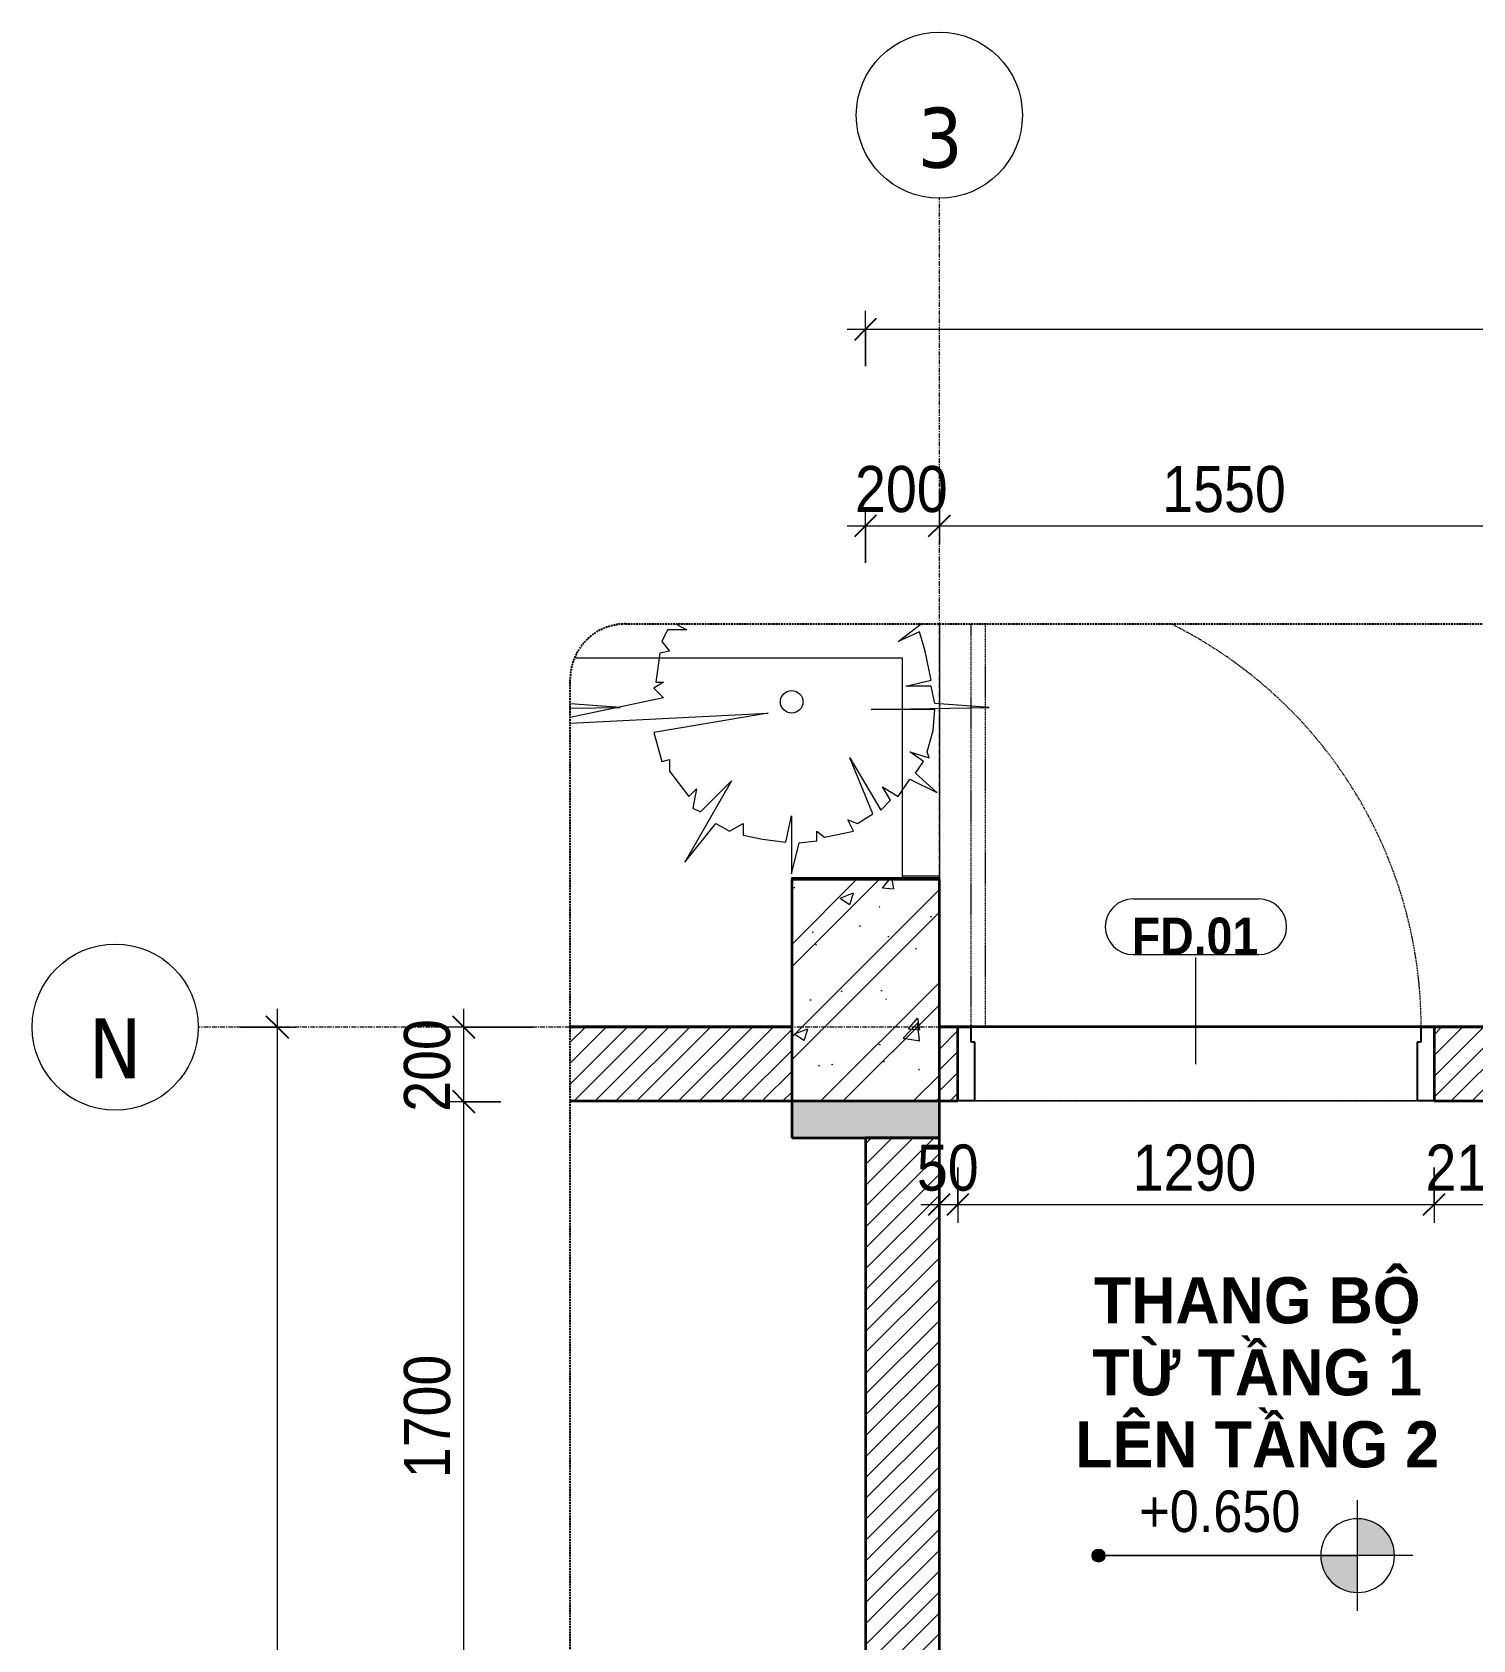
# Model space of a CAD drawing. Header units: millimetres. Extents: x 39389 to 101854, y -4225 to 80933.
# Drawn here: x 49013 to 52915, y 76577 to 80933 of the extents above; entities that cross this region are included whole.
import ezdxf

# ---------------------------------------------------------------- set-up
doc = ezdxf.new("R2010")
doc.units = ezdxf.units.MM
for name, pattern in [('Dash - Tight', [4.5, 3, -1.5]), ('Grid Line', [22.225, 12.7, -3.175, 3.175, -3.175]), ('Hidden', [7.14375, 4.7625, -2.38125]), ('Overhead', [3.96875, 2.38125, -1.5875])]:
    doc.linetypes.add(name, pattern=pattern)
for name, color, linetype, lineweight in [('0-2', 250, 'Continuous', 5), ('A-ANNO-DIMS', 211, 'Continuous', 9), ('A-ANNO-DIMS-50', 211, 'Continuous', 9), ('A-DETL-GENF-1', 92, 'Dash - Tight', 18), ('A-DETL-GENF-2', 254, 'Continuous', 18), ('A-DETL-GENF-3', 92, 'Hidden', 25), ('A-DETL-MEDM', 33, 'Continuous', 35), ('A-DOOR', 31, 'Continuous', 18), ('A-DOOR-FRAM', 31, 'Continuous', 25), ('A-DOOR-IDEN', 31, 'Continuous', 9), ('A-FLOR', 192, 'Continuous', 18), ('A-WALL', 113, 'Continuous', 18), ('A-WALL-1', 113, 'Continuous', 35), ('A-WALL-PATT-1', 111, 'Continuous', 18), ('G-ANNO-DIMS', 111, 'Continuous', 9), ('G-ANNO-TEXT-1', 7, 'Continuous', 9), ('G-IMPT', 8, 'Continuous', 18), ('G-IMPT-1', 8, 'Continuous', 25), ('L-PLNT', 71, 'Continuous', 18), ('M-EQPM', 50, 'Continuous', 18), ('S-COLS-1', 9, 'Continuous', 5), ('S-COLS-2', 7, 'Continuous', 35), ('S-GRID-1', 1, 'Grid Line', 9), ('S-GRID-IDEN', 1, 'Continuous', 9), ('S-STRS-MBND', 31, 'Overhead', 18)]:
    doc.layers.add(name, color=color, linetype=linetype, lineweight=lineweight)
doc.styles.add('Arial_5', font='arial.ttf', dxfattribs={"width": 0.9, "height": 112.5})
doc.styles.add('Arial_B', font='arialbd.ttf', dxfattribs={"width": 0.9, "height": 100})
doc.styles.add('Arial_B_1', font='arialbd.ttf', dxfattribs={"width": 0.95, "height": 125})
doc.styles.add('Tahoma_B', font='tahomabd.ttf', dxfattribs={"height": 162.5})
doc.styles.add('UTM Avo', font='', dxfattribs={"width": 0.9, "height": 125})
doc.styles.get('UTM Avo').set_extended_font_data('UTM Avo')
doc.dimstyles.new('1_Dim_chi_tiet_2_5', dxfattribs={"dimscale": 304.8, "dimtxt": 124.912619, "dimasz": 0.19685, "dimexe": 0.164042, "dimexo": 0.0625, "dimgap": 0.016404, "dimtad": 1, "dimdec": 0, "dimrnd": 5, "dimzin": 0, "dimdsep": 46, "dimtxsty": 'UTM Avo', "dimblk1": 'OBLIQUE', "dimblk2": 'OBLIQUE', "dimsah": 1, "dimcen": 0.09, "dimdle": 0.164042, "dimazin": 0, "dimtfac": 1, "dimtdec": 4, "dimtix": 1, "dimtmove": 0, "dimatfit": 3, "dimfxl": 0.328084, "dimfxlon": 1, "dimtvp": 1, "dimtolj": 1, "dimtzin": 0, "dimarcsym": 2})
pattern_1 = [(45, (8817.855, 0), (-28.284271, 28.284271), [])]

# ---------------------------------------------------------------- blocks, each defined once
blk = doc.blocks.new('NCV_TKTC_KET CAU_rvt-2-TKCS_THANG BỘ TB1 - MẶT BẰNG TẦNG 1')
at = {"layer": 'S-COLS-1'}
blk.add_hatch(color=256, dxfattribs=at).paths.add_polyline_path([(42652.6, 77936.9), (42652.6, 78036.9), (42252.6, 78036.9), (42252.6, 77936.9)])
at = {"layer": 'S-COLS-2'}
for p, q in [((42252.6, 78036.9), (42252.6, 77936.9)), ((42652.6, 77936.9), (42652.6, 78036.9)), ((42252.6, 77936.9), (42652.6, 77936.9))]:
    blk.add_line(p, q, dxfattribs=at)
blk = doc.blocks.new('FD_01 - FD_01-1200x2200mm-1787918-TKCS_THANG BỘ TB1 - MẶT BẰNG TẦNG 1')
at = {"layer": 'A-DETL-GENF-1'}
for p, q in [((610, -100), (570, -100)), ((570, -100), (570, -1192.6)), ((610, -1192.6), (610, -100))]:
    blk.add_line(p, q, dxfattribs=at)
blk.add_arc((610, -100), 1220, 180, 243.6476, dxfattribs=at)
at = {"layer": 'A-DOOR-FRAM'}
for p, q in [((-645, 100), (-600, 100)), ((-600, 100), (-600, -60)), ((600, 100), (645, 100)), ((600, -60), (600, 100)), ((-600, -60), (-610, -60)), ((-610, -60), (-610, -100)), ((610, -60), (600, -60)), ((610, -100), (610, -60)), ((-610, -100), (-645, -100)), ((645, -100), (610, -100))]:
    blk.add_line(p, q, dxfattribs=at)
blk = doc.blocks.new('TKTC_XREF_251221_MB TANG 1 - TKTC_XREF_260130_MB TANG 1_dwg-4202109-TKCS_THANG BỘ TB1 - MẶT BẰNG TẦNG 1')
at = {"layer": 'G-IMPT-1'}
blk.add_line((-160899.1, -323108.1), (-161499, -323108.1), dxfattribs=at)
at = {"layer": 'G-IMPT-1', "flags": 128}
blk.add_lwpolyline([(-157199.1, -323108.1), (-160499, -323108.1), (-160499, -322706.4), (-160899, -322706.4), (-160899, -322709.7)], dxfattribs=at)
blk = doc.blocks.new('TKTC_XREF_251221_MB TANG 1 - TKTC_XREF_251221_MB TANG 1-2038492-TKCS_THANG BỘ TB1 - MẶT BẰNG TẦNG 1')
blk.add_blockref('TKTC_XREF_251221_MB TANG 1 - TKTC_XREF_260130_MB TANG 1_dwg-4202109-TKCS_THANG BỘ TB1 - MẶT BẰNG TẦNG 1', (169499.1, 384109.7))
blk = doc.blocks.new('CAY MAI VAN PHUC - CAY DUC SOC_dwg-V5-TKCS_THANG BỘ TB1 - MẶT BẰNG TẦNG 1')
at = {"layer": 'G-IMPT', "flags": 128}
blk.add_lwpolyline([(506.8, -21.7), (677.9, -18.8), (506.8, -6.6)], dxfattribs=at)
blk = doc.blocks.new('CAY MAI VAN PHUC - CAY BONG TRANG-2256081-TKCS_THANG BỘ TB1 - MẶT BẰNG TẦNG 1')
at = {"xscale": 0.7894736842105263, "yscale": 0.7894736842105263, "zscale": 0.7894736842105263}
blk.add_blockref('CAY MAI VAN PHUC - CAY DUC SOC_dwg-V5-TKCS_THANG BỘ TB1 - MẶT BẰNG TẦNG 1', (0, 0), dxfattribs=at)
blk = doc.blocks.new('CAY MAI VAN PHUC - CAY DUC SOC_dwg-V6-TKCS_THANG BỘ TB1 - MẶT BẰNG TẦNG 1')
at = {"layer": 'G-IMPT', "flags": 128}
for points in [[(-398.7, 267.6), (-359.6, 246.9), (-426.1, 246.9), (-446, 207.1), (-419.4, 173.8), (-452.7, 167.2), (-466, 67.5), (-439.4, 67.5), (-472.6, 47.6), (-439.4, 14.4), (-759.9, -53.6)], [(-759.9, -72.7), (-80.3, -38.8), (-472.6, -105.2), (-446, -204.9), (-419.4, -198.2), (-419.4, -238.1), (-352.9, -324.5), (-326.3, -297.9), (-339.6, -364.4), (-313, -377.6), (-206.6, -271.3), (-366.2, -550.4), (-259.8, -417.5), (-213.3, -444.1), (-166.7, -417.5), (-166.7, -457.4), (-100.2, -470.7), (-19.9, -481.4), (-0.5, -390.9), (-0.5, -590.3), (26.2, -484), (86, -477.3), (86, -444.1), (112.6, -464), (212.4, -444.1), (192.4, -404.2), (225.7, -417.5), (278.9, -384.3), (199.1, -191.6), (305.5, -371), (338.7, -337.8), (312.1, -291.3), (365.3, -324.5), (405.2, -264.7), (498.3, -311.2), (425.2, -244.8), (451.8, -204.9), (405.2, -171.7), (471.7, -191.6), (465.1, -171.7), (485, -98.6), (491.7, -25.5), (272.2, -25.5), (677.9, -18.8), (491.7, -5.6), (478.4, 54.2), (391.9, 54.2), (478.4, 74.2), (458.4, 173.8), (438.5, 240.3), (365.3, 207.1), (444.1, 267.6)], [(413.2, 267.6), (411.9, 266.9), (411.3, 267.6)]]:
    blk.add_lwpolyline(points, dxfattribs=at)
at = {"layer": 'G-IMPT'}
blk.add_circle((0, 0), 38.6, dxfattribs=at)
blk = doc.blocks.new('CAY MAI VAN PHUC - CAY BONG TRANG-V7-TKCS_THANG BỘ TB1 - MẶT BẰNG TẦNG 1')
at = {"xscale": 0.7894736842105263, "yscale": 0.7894736842105263, "zscale": 0.7894736842105263}
blk.add_blockref('CAY MAI VAN PHUC - CAY DUC SOC_dwg-V6-TKCS_THANG BỘ TB1 - MẶT BẰNG TẦNG 1', (0, 0), dxfattribs=at)
blk = doc.blocks.new('BORDER VIEW - BORDER VIEW-3754246-TKCS_THANG BỘ TB1 - MẶT BẰNG TẦNG 1')
at = {"layer": 'A-DETL-GENF-3'}
for p, q in [((150, 9792.6), (5189.7, 9792.6)), ((0, 150), (0, 9642.6))]:
    blk.add_line(p, q, dxfattribs=at)
blk.add_arc((150, 9642.6), 150, 90, 180, dxfattribs=at)
blk = doc.blocks.new('Grid - M_Grid Head - Circle-353313-TKCS_THANG BỘ TB1 - MẶT BẰNG TẦNG 1')
at = {"layer": 'S-GRID-IDEN'}
blk.add_circle((0, 0), 4.5, dxfattribs=at)
blk = doc.blocks.new('DIMBLOCK48-TKCS_THANG BỘ TB1 - MẶT BẰNG TẦNG 1')
at = {"layer": 'A-ANNO-DIMS-50'}
for p, q in [((50282.4, 78034.9), (50132.4, 78034.9)), ((50182.4, 76336.9), (50182.4, 78034.9)), ((50182.4, 78034.9), (50282.4, 78034.9)), ((50282.4, 76336.9), (50132.4, 76336.9)), ((50182.4, 76336.9), (50282.4, 76336.9))]:
    blk.add_line(p, q, dxfattribs=at)
at = {"layer": 'A-ANNO-DIMS-50', "lineweight": 25}
for p, q in [((50182.4, 78034.9), (50152.4, 78064.9)), ((50182.4, 78034.9), (50212.4, 78004.9)), ((50182.4, 76336.9), (50152.4, 76366.9)), ((50182.4, 76336.9), (50212.4, 76306.9))]:
    blk.add_line(p, q, dxfattribs=at)
at = {"layer": 'A-ANNO-DIMS-50', "color": 0, "insert": (50020, 77014.7), "char_height": 125, "width": 410.824, "attachment_point": 1, "rotation": 90, "line_spacing_factor": 1.110334, "style": 'UTM Avo'}
blk.add_mtext('1700', dxfattribs=at)
blk = doc.blocks.new('_Oblique')
at = {"color": 0, "linetype": 'ByBlock', "lineweight": -2}
blk.add_line((-0.5, -0.5), (0.5, 0.5), dxfattribs=at)
blk = doc.blocks.new('DIMBLOCK49-TKCS_THANG BỘ TB1 - MẶT BẰNG TẦNG 1')
at = {"layer": 'A-ANNO-DIMS-50'}
for p, q in [((50182.4, 78034.9), (50182.4, 78286.9)), ((50369.8, 78236.9), (50132.4, 78236.9)), ((50182.4, 78236.9), (50369.8, 78236.9)), ((50282.4, 78034.9), (50132.4, 78034.9)), ((50182.4, 78034.9), (50282.4, 78034.9))]:
    blk.add_line(p, q, dxfattribs=at)
at = {"layer": 'A-ANNO-DIMS-50', "lineweight": 25}
for p, q in [((50182.4, 78236.9), (50152.4, 78266.9)), ((50182.4, 78236.9), (50212.4, 78206.9)), ((50182.4, 78034.9), (50152.4, 78064.9)), ((50182.4, 78034.9), (50212.4, 78004.9))]:
    blk.add_line(p, q, dxfattribs=at)
at = {"layer": 'A-ANNO-DIMS-50', "color": 0, "insert": (50020, 78007.5), "char_height": 125, "width": 308.118, "attachment_point": 1, "rotation": 90, "line_spacing_factor": 1.110334, "style": 'UTM Avo'}
blk.add_mtext('200', dxfattribs=at)
blk = doc.blocks.new('DIMBLOCK55-TKCS_THANG BỘ TB1 - MẶT BẰNG TẦNG 1')
at = {"layer": 'A-ANNO-DIMS-50'}
for p, q in [((51470, 77856.5), (51470, 77706.5)), ((51470, 77756.5), (51470, 77856.5)), ((51520.4, 77856.5), (51520.4, 77706.5)), ((51520.4, 77756.5), (51520.4, 77856.5)), ((51420, 77756.5), (51520.4, 77756.5))]:
    blk.add_line(p, q, dxfattribs=at)
at = {"layer": 'A-ANNO-DIMS-50', "lineweight": 25}
for p, q in [((51470, 77756.5), (51500, 77786.5)), ((51520.4, 77756.5), (51550.4, 77786.5)), ((51470, 77756.5), (51440, 77726.5)), ((51520.4, 77756.5), (51490.4, 77726.5))]:
    blk.add_line(p, q, dxfattribs=at)
at = {"layer": 'A-ANNO-DIMS-50', "color": 0, "insert": (51409.6, 77918.9), "char_height": 125, "width": 205.412, "attachment_point": 1, "line_spacing_factor": 1.110334, "style": 'UTM Avo'}
blk.add_mtext('50', dxfattribs=at)
blk = doc.blocks.new('DIMBLOCK56-TKCS_THANG BỘ TB1 - MẶT BẰNG TẦNG 1')
at = {"layer": 'A-ANNO-DIMS-50'}
for p, q in [((51520.4, 77856.5), (51520.4, 77706.5)), ((51520.4, 77756.5), (51520.4, 77856.5)), ((52810.4, 77856.5), (52810.4, 77706.5)), ((52810.4, 77756.5), (52810.4, 77856.5)), ((51520.4, 77756.5), (52810.4, 77756.5))]:
    blk.add_line(p, q, dxfattribs=at)
at = {"layer": 'A-ANNO-DIMS-50', "lineweight": 25}
for p, q in [((51520.4, 77756.5), (51550.4, 77786.5)), ((52810.4, 77756.5), (52840.4, 77786.5)), ((51520.4, 77756.5), (51490.4, 77726.5)), ((52810.4, 77756.5), (52780.4, 77726.5))]:
    blk.add_line(p, q, dxfattribs=at)
at = {"layer": 'A-ANNO-DIMS-50', "color": 0, "insert": (51994.2, 77918.9), "char_height": 125, "width": 410.824, "attachment_point": 1, "line_spacing_factor": 1.110334, "style": 'UTM Avo'}
blk.add_mtext('1290', dxfattribs=at)
blk = doc.blocks.new('DIMBLOCK57-TKCS_THANG BỘ TB1 - MẶT BẰNG TẦNG 1')
at = {"layer": 'A-ANNO-DIMS-50'}
for p, q in [((52810.4, 77856.5), (52810.4, 77706.5)), ((52810.4, 77756.5), (52810.4, 77856.5)), ((53020.4, 77856.5), (53020.4, 77706.5)), ((53020.4, 77756.5), (53020.4, 77856.5)), ((52810.4, 77756.5), (53070.4, 77756.5))]:
    blk.add_line(p, q, dxfattribs=at)
at = {"layer": 'A-ANNO-DIMS-50', "lineweight": 25}
for p, q in [((52810.4, 77756.5), (52840.4, 77786.5)), ((53020.4, 77756.5), (53050.4, 77786.5)), ((52810.4, 77756.5), (52780.4, 77726.5)), ((53020.4, 77756.5), (52990.4, 77726.5))]:
    blk.add_line(p, q, dxfattribs=at)
at = {"layer": 'A-ANNO-DIMS-50', "color": 0, "insert": (52787, 77918.9), "char_height": 125, "width": 308.118, "attachment_point": 1, "line_spacing_factor": 1.110334, "style": 'UTM Avo'}
blk.add_mtext('210', dxfattribs=at)
blk = doc.blocks.new('STN_Door Tag - STN_Door Tag-1788670-TKCS_THANG BỘ TB1 - MẶT BẰNG TẦNG 1')
at = {"layer": 'A-DOOR-IDEN'}
for p, q in [((-3.37, 1.495), (3.431, 1.495)), ((-3.37, -1.524), (3.431, -1.524))]:
    blk.add_line(p, q, dxfattribs=at)
for centre, start, end in [((-3.37, -0.015), 90, 270), ((3.431, -0.015), 270, 90)]:
    blk.add_arc(centre, 1.509, start, end, dxfattribs=at)
blk = doc.blocks.new('Spot Elevations - M_Spot Elevation - Target Filled-350595-TKCS_THANG BỘ TB1 - MẶT BẰNG TẦNG 1')
at = {"layer": 'G-ANNO-DIMS'}
h = blk.add_hatch(color=256, dxfattribs=at)
edge = h.paths.add_edge_path()
edge.add_line((0, 0), (-2, 0))
edge.add_arc((0, 0), 2, 90, 180, ccw=False)
edge.add_line((0, 2), (0, 0))
h = blk.add_hatch(color=256, dxfattribs=at)
edge = h.paths.add_edge_path()
edge.add_line((0, 0), (2, 0))
edge.add_arc((0, 0), 2, 270, 360, ccw=False)
edge.add_line((0, -2), (0, 0))
for p, q in [((0, -3), (0, 3)), ((-3, 0), (14, 0))]:
    blk.add_line(p, q, dxfattribs=at)
blk.add_circle((0, 0), 2, dxfattribs=at)
blk = doc.blocks.new('DIMBLOCK63-TKCS_THANG BỘ TB1 - MẶT BẰNG TẦNG 1')
at = {"layer": 'A-ANNO-DIMS-50'}
for p, q in [((49677.4, 73036.9), (49677.4, 78286.9)), ((49577.4, 78236.9), (49727.4, 78236.9)), ((49677.4, 78236.9), (49577.4, 78236.9)), ((49577.4, 73036.9), (49727.4, 73036.9)), ((49677.4, 73036.9), (49577.4, 73036.9))]:
    blk.add_line(p, q, dxfattribs=at)
at = {"layer": 'A-ANNO-DIMS-50', "lineweight": 25}
for p, q in [((49677.4, 78236.9), (49647.4, 78266.9)), ((49677.4, 78236.9), (49707.4, 78206.9)), ((49677.4, 73036.9), (49647.4, 73066.9)), ((49677.4, 73036.9), (49707.4, 73006.9))]:
    blk.add_line(p, q, dxfattribs=at)
at = {"layer": 'A-ANNO-DIMS-50', "color": 0, "insert": (49515, 75465.7), "char_height": 125, "width": 410.824, "attachment_point": 1, "rotation": 90, "line_spacing_factor": 1.110334, "style": 'UTM Avo'}
blk.add_mtext('5200', dxfattribs=at)
blk = doc.blocks.new('DIMBLOCK75-TKCS_THANG BỘ TB1 - MẶT BẰNG TẦNG 1')
at = {"layer": 'A-ANNO-DIMS-50'}
for p, q in [((51270.4, 80027.9), (51270.4, 80177.9)), ((54970.4, 80027.9), (54970.4, 80177.9)), ((51220.4, 80127.9), (55020.4, 80127.9)), ((51270.4, 80127.9), (51270.4, 80027.9)), ((54970.4, 80127.9), (54970.4, 80027.9))]:
    blk.add_line(p, q, dxfattribs=at)
at = {"layer": 'A-ANNO-DIMS-50', "lineweight": 25}
for p, q in [((51270.4, 80127.9), (51300.4, 80157.9)), ((54970.4, 80127.9), (55000.4, 80157.9)), ((51270.4, 80127.9), (51240.4, 80097.9)), ((54970.4, 80127.9), (54940.4, 80097.9))]:
    blk.add_line(p, q, dxfattribs=at)
at = {"layer": 'A-ANNO-DIMS-50', "color": 0, "insert": (52949.2, 80290.3), "char_height": 125, "width": 410.824, "attachment_point": 1, "line_spacing_factor": 1.110334, "style": 'UTM Avo'}
blk.add_mtext('3700', dxfattribs=at)
blk = doc.blocks.new('DIMBLOCK76-TKCS_THANG BỘ TB1 - MẶT BẰNG TẦNG 1')
at = {"layer": 'A-ANNO-DIMS-50'}
for p, q in [((51470.4, 79695.2), (51470.4, 79545.2)), ((51470.4, 79595.2), (51470.4, 79695.2)), ((51270.4, 79495.2), (51270.4, 79645.2)), ((51220.4, 79595.2), (51470.4, 79595.2)), ((51270.4, 79595.2), (51270.4, 79495.2))]:
    blk.add_line(p, q, dxfattribs=at)
at = {"layer": 'A-ANNO-DIMS-50', "lineweight": 25}
for p, q in [((51270.4, 79595.2), (51240.4, 79565.2)), ((51270.4, 79595.2), (51300.4, 79625.2)), ((51470.4, 79595.2), (51440.4, 79565.2)), ((51470.4, 79595.2), (51500.4, 79625.2))]:
    blk.add_line(p, q, dxfattribs=at)
at = {"layer": 'A-ANNO-DIMS-50', "color": 0, "insert": (51242, 79757.6), "char_height": 125, "width": 308.118, "attachment_point": 1, "line_spacing_factor": 1.110334, "style": 'UTM Avo'}
blk.add_mtext('200', dxfattribs=at)
blk = doc.blocks.new('DIMBLOCK77-TKCS_THANG BỘ TB1 - MẶT BẰNG TẦNG 1')
at = {"layer": 'A-ANNO-DIMS-50'}
for p, q in [((51470.4, 79695.2), (51470.4, 79545.2)), ((51470.4, 79595.2), (51470.4, 79695.2)), ((53020.4, 79495.2), (53020.4, 79645.2)), ((51470.4, 79595.2), (53020.4, 79595.2)), ((53020.4, 79595.2), (53020.4, 79495.2))]:
    blk.add_line(p, q, dxfattribs=at)
at = {"layer": 'A-ANNO-DIMS-50', "lineweight": 25}
for p, q in [((51470.4, 79595.2), (51440.4, 79565.2)), ((51470.4, 79595.2), (51500.4, 79625.2)), ((53020.4, 79595.2), (52990.4, 79565.2)), ((53020.4, 79595.2), (53050.4, 79625.2))]:
    blk.add_line(p, q, dxfattribs=at)
at = {"layer": 'A-ANNO-DIMS-50', "color": 0, "insert": (52074.2, 79757.6), "char_height": 125, "width": 410.824, "attachment_point": 1, "line_spacing_factor": 1.110334, "style": 'UTM Avo'}
blk.add_mtext('1550', dxfattribs=at)

msp = doc.modelspace()

# ---------------------------------------------------------------- hatches: boundary and pattern name
at = {"layer": 'A-DETL-GENF-2'}
h = msp.add_hatch(dxfattribs=at)
h.set_pattern_fill('FP_2', color=256, style=0, pattern_type=2)
h.set_pattern_definition([(50, (8817.85, 0), (364.3679, -31.8783), [38.1, -419.1]), (355, (8817.85, 0), (-70.4859, 382.1133), [30.48, -335.28]), (100.451, (8848.22, -2.66), (293.885, 350.2334), [32.38, -356.18]), (46.184, (8817.85, 101.6), (542.1585, -84.0858), [57.15, -628.65]), (96.636, (8863.03, 94.6), (474.805, 494.8554), [48.57, -534.27]), (351.184, (8817.85, 101.6), (474.8102, 494.85), [45.72, -502.92]), (21, (8868.65, 76.2), (303.2285, -204.5305), [38.1, -419.1]), (326, (8868.65, 76.2), (123.6039, 368.376), [30.48, -335.28]), (71.451, (8893.92, 59.16), (426.8341, 163.8427), [32.38, -356.18]), (37.5, (8817.85, 0), (6.17665, 169.11015), [3.353, -327.863, 3.353, -337.007, -336.55]), (37.5, (8817.85, 0), (6.17665, 169.11015), [-671.576, 3.353, -333.197]), (7.5, (8817.85, 0), (133.63888, 200.3615), [3.353, -190.703, 3.353, -320.243, -128.27]), (7.5, (8817.85, 0), (133.63888, 200.3615), [-517.652, 3.353, -124.917]), (327.5, (8704.57, 0), (271.18182, -11.45836), [3.353, -123.647, 3.353, -392.887, -525.78]), (327.5, (8704.57, 0), (271.18182, -11.45836), [-523.24, 3.353, -522.427]), (317.5, (8653.77, 0), (296.2585, 50.85285), [3.353, -161.747, 3.353, -259.791, -373.38]), (317.5, (8653.77, 0), (296.2585, 50.85285), [-428.244, 3.353, -370.027]), (45, (8817.85, 0), (-125.7236, 125.7236), []), (45, (8817.85, 190.5), (-125.7236, 125.7236), [])])
h.paths.add_polyline_path([(51070.4, 78036.9), (51470.4, 78036.9), (51470.4, 78636.9), (51070.4, 78636.9)])
h.paths.add_polyline_path([(55170.4, 78036.9), (55170.4, 78636.9), (54770.4, 78636.9), (54770.4, 78036.9)])
at = {"layer": 'A-WALL-PATT-1'}
h = msp.add_hatch(dxfattribs=at)
h.set_pattern_fill('FP_1', color=256, style=0, pattern_type=2)
h.set_pattern_definition(pattern_1)
h.paths.add_polyline_path([(51070.4, 78036.9), (51070.4, 78236.9), (50470.5, 78236.9), (50470.5, 78036.9)])
h = msp.add_hatch(dxfattribs=at)
h.set_pattern_fill('FP_1', color=256, style=0, pattern_type=2)
h.set_pattern_definition(pattern_1)
h.paths.add_polyline_path([(54770.4, 78036.9), (54770.4, 78236.9), (54720.4, 78236.9), (54720.4, 78036.9)])
h.paths.add_polyline_path([(53220.4, 78036.9), (53430.4, 78036.9), (53430.4, 78236.9), (53220.4, 78236.9)])
h.paths.add_polyline_path([(51470.4, 78036.9), (51520.4, 78036.9), (51520.4, 78236.9), (51470.4, 78236.9)])
h.paths.add_polyline_path([(53020.4, 78036.9), (53020.4, 78236.9), (52810.4, 78236.9), (52810.4, 78036.9)])
h = msp.add_hatch(dxfattribs=at)
h.set_pattern_fill('FP_1', color=256, style=0, pattern_type=2)
h.set_pattern_definition(pattern_1)
h.paths.add_polyline_path([(51470.4, 74716.9), (51470.4, 77936.9), (51270.4, 77936.9), (51270.4, 74716.9)])
at = {"layer": 'G-ANNO-DIMS'}
h = msp.add_hatch(color=256, dxfattribs=at)
edge = h.paths.add_edge_path()
edge.add_arc((51901.5, 76805), 17.5, 0, 360)

# ---------------------------------------------------------------- linework, layer by layer
at = {"layer": 'A-DETL-MEDM'}
for p, q in [((51470.4, 78636.9), (51070.4, 78636.9)), ((51070.4, 78636.9), (51070.4, 78036.9)), ((51470.4, 78036.9), (51470.4, 78636.9)), ((51070.4, 78036.9), (51470.4, 78036.9))]:
    msp.add_line(p, q, dxfattribs=at)
at = {"layer": 'A-DOOR-IDEN'}
msp.add_line((52165.4, 78136.9), (52165.4, 78425.2), dxfattribs=at)
at = {"layer": 'A-FLOR'}
for p, q in [((51370.4, 78636.9), (51370.4, 78646.9)), ((51470.4, 78646.9), (51470.4, 78636.9))]:
    msp.add_line(p, q, dxfattribs=at)
at = {"layer": 'A-WALL'}
for p, q in [((51470.4, 79329.5), (51470.4, 78646.9)), ((51370.4, 79236.9), (50483.3, 79236.9)), ((51370.4, 78646.9), (51370.4, 79236.9)), ((51370.4, 78646.9), (51470.4, 78646.9)), ((51555.4, 78236.9), (52775.4, 78236.9)), ((52765.4, 78036.9), (51565.4, 78036.9))]:
    msp.add_line(p, q, dxfattribs=at)
at = {"layer": 'A-WALL-1'}
for p, q in [((51070.4, 78236.9), (50470.5, 78236.9)), ((51520.4, 78236.9), (51470.4, 78236.9)), ((51520.4, 78036.9), (51520.4, 78236.9)), ((53020.4, 78236.9), (52810.4, 78236.9)), ((52810.4, 78236.9), (52810.4, 78036.9)), ((50470.5, 78036.9), (51070.4, 78036.9)), ((51470.4, 78036.9), (51520.4, 78036.9)), ((52810.4, 78036.9), (53430.4, 78036.9)), ((51270.4, 77936.9), (51270.4, 75337.4)), ((51470.4, 77936.9), (51270.4, 77936.9)), ((51470.4, 74516.9), (51470.4, 77936.9))]:
    msp.add_line(p, q, dxfattribs=at)
at = {"layer": 'G-ANNO-DIMS'}
for p, q in [((51901.5, 76805), (52100.1, 76805)), ((52100.1, 76805), (52603.3, 76805))]:
    msp.add_line(p, q, dxfattribs=at)
msp.add_circle((51901.5, 76805), 17.5, dxfattribs=at)
at = {"layer": 'S-GRID-1'}
for p, q in [((51470.4, 79233), (51470.4, 80483)), ((51470.4, 70042.9), (51470.4, 79233)), ((50713.1, 78236.9), (49463.1, 78236.9)), ((55586.5, 78236.9), (50713.1, 78236.9))]:
    msp.add_line(p, q, dxfattribs=at)
at = {"layer": 'S-STRS-MBND'}
for p, q in [((51470, 76336.9), (51470, 78036.9)), ((51470.4, 78036.9), (54770.4, 78036.9))]:
    msp.add_line(p, q, dxfattribs=at)

# ---------------------------------------------------------------- block references
at = {"layer": '0-2'}
msp.add_blockref('NCV_TKTC_KET CAU_rvt-2-TKCS_THANG BỘ TB1 - MẶT BẰNG TẦNG 1', (8817.9, 0), dxfattribs=at)
at = {"layer": 'A-DETL-GENF-1'}
msp.add_blockref('BORDER VIEW - BORDER VIEW-3754246-TKCS_THANG BỘ TB1 - MẶT BẰNG TẦNG 1', (50470.5, 69536.9), dxfattribs=at)
at = {"layer": 'A-DOOR', "rotation": 180}
msp.add_blockref('FD_01 - FD_01-1200x2200mm-1787918-TKCS_THANG BỘ TB1 - MẶT BẰNG TẦNG 1', (52165.4, 78136.9), dxfattribs=at)
at = {"layer": 'A-DOOR-IDEN', "xscale": 49.99999999999998, "yscale": 49.99999999999998, "zscale": 49.99999999999998}
msp.add_blockref('STN_Door Tag - STN_Door Tag-1788670-TKCS_THANG BỘ TB1 - MẶT BẰNG TẦNG 1', (52163.9, 78509.7), dxfattribs=at)
at = {"layer": 'G-ANNO-DIMS', "extrusion": (0, 0, -1), "xscale": 49.99999999999998, "yscale": 49.99999999999998, "zscale": 49.99999999999998}
msp.add_blockref('Spot Elevations - M_Spot Elevation - Target Filled-350595-TKCS_THANG BỘ TB1 - MẶT BẰNG TẦNG 1', (-52603.3, 76805), dxfattribs=at)
at = {"layer": 'L-PLNT'}
for name, p in [('CAY MAI VAN PHUC - CAY BONG TRANG-V7-TKCS_THANG BỘ TB1 - MẶT BẰNG TẦNG 1', (51070.4, 79118.2)), ('CAY MAI VAN PHUC - CAY BONG TRANG-2256081-TKCS_THANG BỘ TB1 - MẶT BẰNG TẦNG 1', (50070.4, 79118.2))]:
    msp.add_blockref(name, p, dxfattribs=at)
at = {"layer": 'M-EQPM'}
msp.add_blockref('TKTC_XREF_251221_MB TANG 1 - TKTC_XREF_251221_MB TANG 1-2038492-TKCS_THANG BỘ TB1 - MẶT BẰNG TẦNG 1', (42470.4, 17236.9), dxfattribs=at)
at = {"layer": 'S-GRID-IDEN', "xscale": 49.99999999999998, "yscale": 49.99999999999998, "zscale": 49.99999999999998}
msp.add_blockref('Grid - M_Grid Head - Circle-353313-TKCS_THANG BỘ TB1 - MẶT BẰNG TẦNG 1', (51470.4, 80708), dxfattribs=at)
at = {"layer": 'S-GRID-IDEN', "xscale": 49.99999999999998, "yscale": 49.99999999999998, "zscale": 49.99999999999998, "rotation": 89.99999999999987}
msp.add_blockref('Grid - M_Grid Head - Circle-353313-TKCS_THANG BỘ TB1 - MẶT BẰNG TẦNG 1', (49238.1, 78236.9), dxfattribs=at)

# ---------------------------------------------------------------- texts
at = {"layer": 'A-DOOR-IDEN', "insert": (52162.9, 78483), "char_height": 100, "width": 351.45, "attachment_point": 5, "line_spacing_factor": 0.936439, "style": 'Arial_B'}
msp.add_mtext('\\pt2.25,4.5,6.75,9,11.25,13.5,15.75,18,20.25,22.5,24.75,27,29.25,31.5,33.75,36,38.25,40.5,42.75,45,47.25,49.5,51.75,54,56.25,58.5,60.75,63,65.25,67.5,69.75,72;FD.01', dxfattribs=at)
at = {"layer": 'G-ANNO-DIMS', "insert": (52011.9, 76981.3), "char_height": 112.5, "width": 519.248, "attachment_point": 1, "line_spacing_factor": 0.941778, "style": 'Arial_5'}
msp.add_mtext('+0.650', dxfattribs=at)
at = {"layer": 'G-ANNO-TEXT-1', "insert": (52331.2, 77300.8), "char_height": 125, "width": 996.075, "attachment_point": 5, "line_spacing_factor": 0.936439, "style": 'Arial_B_1'}
msp.add_mtext('\\pt570,1140,1710,2280,2850,3420,3990,4560,5130,5700,6270,6840,7410,7980,8550,9120,9690,10260,10830,11400,11970,12540,13110,13680,14250,14820,15390,15960,16530,17100,17670,18240;THANG BỘ\\PTỪ TẦNG 1 LÊN TẦNG 2', dxfattribs=at)

# ---------------------------------------------------------------- dimensions: what is measured, and where the dimension line sits
at = {"layer": 'A-ANNO-DIMS'}
for base, p1, p2, override, picture, middle in [((54970.4, 80127.9), (51270.4, 80027.9), (54970.4, 80027.9), {"dimpost": '<>', "dimfxl": 3700}, 'DIMBLOCK75-TKCS_THANG BỘ TB1 - MẶT BẰNG TẦNG 1', (53120.4, 80197.6)), ((51470.4, 79595.2), (51270.4, 79495.2), (51470.4, 79695.2), {"dimpost": '<>', "dimfxl": 282.842712}, 'DIMBLOCK76-TKCS_THANG BỘ TB1 - MẶT BẰNG TẦNG 1', (51370.4, 79664.9)), ((53020.4, 79595.2), (51470.4, 79695.2), (53020.4, 79495.2), {"dimpost": '<>', "dimfxl": 1562.849961}, 'DIMBLOCK77-TKCS_THANG BỘ TB1 - MẶT BẰNG TẦNG 1', (52245.4, 79664.9)), ((51520.4, 77756.5), (51470, 77856.5), (51520.4, 77856.5), {"dimpost": '<>', "dimfxl": 50.4}, 'DIMBLOCK55-TKCS_THANG BỘ TB1 - MẶT BẰNG TẦNG 1', (51495.2, 77826.2)), ((52810.4, 77756.5), (51520.4, 77856.5), (52810.4, 77856.5), {"dimpost": '<>', "dimfxl": 1290}, 'DIMBLOCK56-TKCS_THANG BỘ TB1 - MẶT BẰNG TẦNG 1', (52165.4, 77826.2)), ((53020.4, 77756.5), (52810.4, 77856.5), (53020.4, 77856.5), {"dimpost": '<>', "dimfxl": 210}, 'DIMBLOCK57-TKCS_THANG BỘ TB1 - MẶT BẰNG TẦNG 1', (52915.4, 77826.2))]:
    dim = msp.add_linear_dim(base=base, p1=p1, p2=p2, dimstyle='1_Dim_chi_tiet_2_5', override=override, dxfattribs=at)
    dim.commit()
    dim.dimension.update_dxf_attribs({"geometry": picture, "text_midpoint": middle})
for base, p1, p2, override, picture, middle in [((49677.4, 78236.9), (49577.4, 73036.9), (49577.4, 78236.9), {"dimpost": '<>', "dimfxl": 5200.050696}, 'DIMBLOCK63-TKCS_THANG BỘ TB1 - MẶT BẰNG TẦNG 1', (49607.7, 75636.9)), ((50182.4, 78236.9), (50282.4, 78034.9), (50369.8, 78236.9), {"dimpost": '<>', "dimfxl": 220.141851}, 'DIMBLOCK49-TKCS_THANG BỘ TB1 - MẶT BẰNG TẦNG 1', (50112.7, 78135.9)), ((50182.4, 78034.9), (50282.4, 76336.9), (50282.4, 78034.9), {"dimpost": '<>', "dimfxl": 1697.947524}, 'DIMBLOCK48-TKCS_THANG BỘ TB1 - MẶT BẰNG TẦNG 1', (50112.7, 77185.9))]:
    dim = msp.add_linear_dim(base=base, p1=p1, p2=p2, angle=90, dimstyle='1_Dim_chi_tiet_2_5', override=override, dxfattribs=at)
    dim.commit()
    dim.dimension.update_dxf_attribs({"geometry": picture, "text_midpoint": middle})

# ---------------------------------------------------------------- next in the draw order: texts
at = {"layer": 'S-GRID-IDEN', "char_height": 162.5, "attachment_point": 5, "line_spacing_factor": 0.996129, "style": 'Tahoma_B', "bg_fill": 3, "box_fill_scale": 1.25, "bg_fill_color": 256, "bg_fill_true_color": 13158600, "bg_fill_transparency": 0}
for s, insert, width in [('\\pt634.99962,1269.99925,1905.0005,2540.00013,3174.99975,3809.99937,4445.00062,5080.00025,5714.99987,6349.9995,6985.00075,7620.00037,8255,8889.99962,9524.99925,10160.0005,10795.00013,11429.99975,12064.99938,12700.00063,13335.00025,13969.99988,14604.9995,15240.00075,15875.00038,16510,17144.99963,17779.99925,18415.0005,19050.00013,19684.99975,20319.99938;3', (51472.8, 80645.6), 145.5), ('\\pt634.99962,1269.99925,1905.0005,2540.00013,3174.99975,3809.99937,4445.00062,5080.00025,5714.99987,6349.9995,6985.00075,7620.00037,8255,8889.99962,9524.99925,10160.0005,10795.00013,11429.99975,12064.99938,12700.00063,13335.00025,13969.99988,14604.9995,15240.00075,15875.00038,16510,17144.99963,17779.99925,18415.0005,19050.00013,19684.99975,20319.99938;N', (49237.7, 78179.7), 175.5)]:
    msp.add_mtext(s, dxfattribs=dict(at, insert=insert, width=width))

doc.saveas('drawing.dxf')
